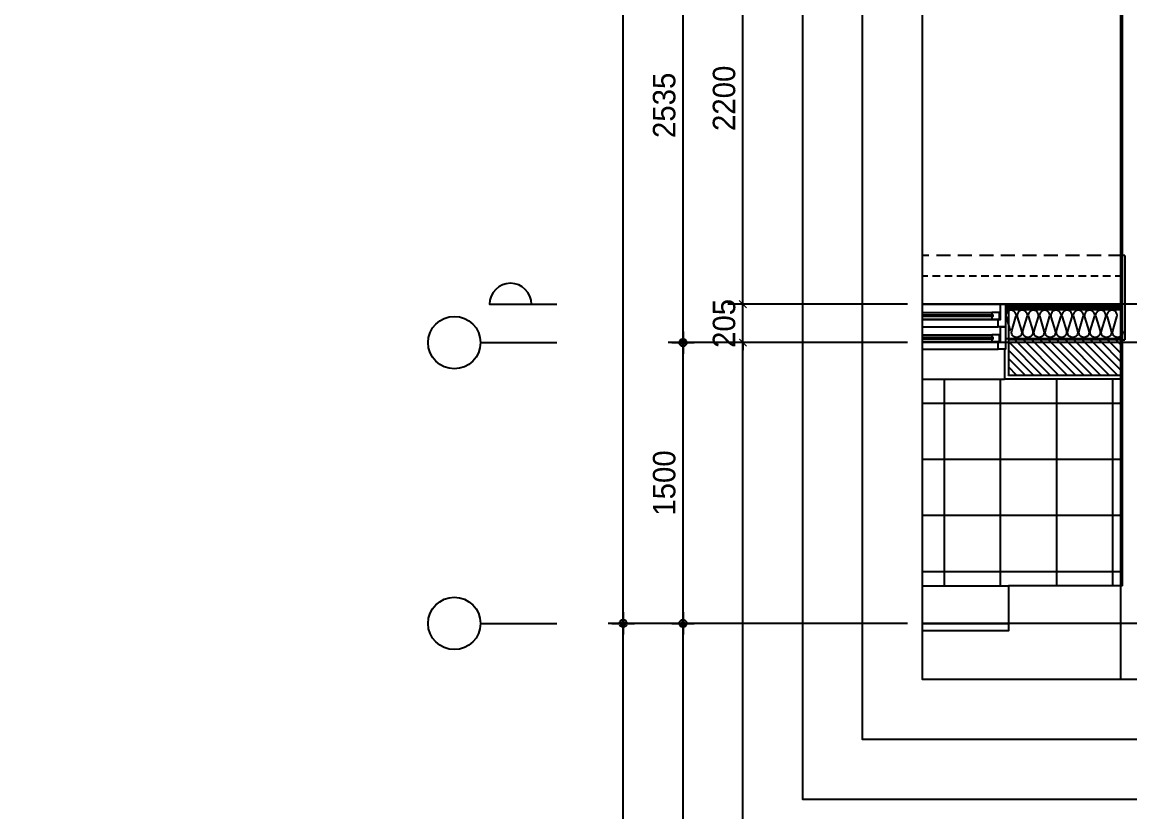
# Model space of a CAD drawing. Header units: millimetres. Extents: x -24416 to 92204, y -190080 to 23760.
# Drawn here: x 2870 to 8790, y -42982 to -38764 of the extents above; entities that cross this region are included whole.
import ezdxf
from ezdxf.xclip import XClip

# ---------------------------------------------------------------- set-up
doc = ezdxf.new("R2010")
doc.units = ezdxf.units.MM
doc.header["$LTSCALE"] = 50
doc.header["$XCLIPFRAME"] = 0
for name, pattern in [('AUDIT_D_220706163347-0', [0]), ('CEN', [62, 60, -1, 0, -1]), ('H', [1.3, 0.8, -0.5]), ('HID', [2.3, 1.5, -0.8])]:
    doc.linetypes.add(name, pattern=pattern)
doc.layers.get('defpoints').update_dxf_attribs({"color": 139})
for name, color, linetype in [('A-치수', 7, 'AUDIT_D_220706163347-0'), ('A_HAT', 8, 'Continuous'), ('AA-XXXX-DIMS', 7, 'Continuous'), ('CEN_CON', 1, 'CEN'), ('CEN_WALL', 12, 'CEN'), ('CONC', 2, 'Continuous'), ('dan1', 7, 'HID'), ('DIM', 7, 'AUDIT_D_220706163347-0'), ('ELE3_CON', 7, 'Continuous'), ('ELE4', 4, 'Continuous'), ('FIN', 6, 'Continuous'), ('INS', 8, 'Continuous'), ('WAL', 3, 'Continuous'), ('WAL_DRY', 7, 'Continuous'), ('WIN', 4, 'Continuous'), ('X - 단위세대$0$ETC', 6, 'Continuous'), ('바닥타일', 8, 'Continuous'), ('커튼박스', 6, 'Continuous')]:
    doc.layers.add(name, color=color, linetype=linetype)
doc.layers.add('Defpoint', color=135, linetype='Continuous', plot=False)
doc.layers.add('MC', color=135, linetype='Continuous', plot=False)
doc.styles.add('HAUD01', font='Dotum.ttf')
doc.styles.add('맑은고딕', font='malgun.ttf', dxfattribs={"width": 0.9})
doc.dimstyles.new('DIM_40', dxfattribs={"dimscale": 40, "dimtxt": 3, "dimasz": 1, "dimexe": 2, "dimexo": 2, "dimgap": 1, "dimtad": 1, "dimdec": 0, "dimzin": 0, "dimdsep": 46, "dimtxsty": '맑은고딕', "dimblk1": 'DIMDOT', "dimblk2": 'DIMDOT', "dimsah": 1, "dimcen": 0.09, "dimdle": 2, "dimclrd": 7, "dimclre": 7, "dimclrt": 3, "dimadec": 0, "dimazin": 0, "dimtfac": 1, "dimtdec": 0, "dimtix": 1, "dimtmove": 2, "dimatfit": 3, "dimldrblk": 'DIMDOT', "dimfxl": 2, "dimtolj": 1, "dimtzin": 0, "dimarcsym": 0})
doc.dimstyles.new('MCDIM_40', dxfattribs={"dimscale": 40, "dimtxt": 3, "dimasz": 1, "dimexe": 2, "dimexo": 2, "dimgap": 1, "dimtad": 1, "dimdec": 0, "dimzin": 0, "dimdsep": 46, "dimtxsty": '맑은고딕', "dimblk1": 'ARCHTICK', "dimblk2": 'ARCHTICK', "dimsah": 1, "dimcen": 0.09, "dimdle": 2, "dimclrd": 7, "dimclre": 7, "dimclrt": 3, "dimadec": 0, "dimazin": 0, "dimtfac": 1, "dimtdec": 0, "dimtix": 1, "dimtmove": 2, "dimatfit": 3, "dimldrblk": 'ARCHTICK', "dimfxl": 1, "dimtolj": 1, "dimtzin": 0, "dimarcsym": 0})

# ---------------------------------------------------------------- blocks, each defined once
blk = doc.blocks.new('DIMDOT')
at = {"layer": 'AA-XXXX-DIMS'}
for p, q in [((0, -1.5), (0, 1.5)), ((-1.5, 0), (1.5, 0))]:
    blk.add_line(p, q, dxfattribs=at)
for radius in [0.5, 0.25]:
    blk.add_circle((0, 0), radius, dxfattribs=at)
blk = doc.blocks.new('*D507')
at = {"layer": 'defpoints', "color": 0, "transparency": 16777216}
for p in [(6082.1, -55400.4), (7682.1, -55400.4), (7682.1, -65735.4)]:
    blk.add_point(p, dxfattribs=at)
at = {"layer": 'DIM', "color": 7, "lineweight": -2, "transparency": 16777216}
for p, q in [((7602.1, -55400.4), (6002.1, -55400.4)), ((6082.1, -65695.4), (6082.1, -55440.4)), ((7602.1, -65735.4), (6002.1, -65735.4))]:
    blk.add_line(p, q, dxfattribs=at)
at = {"layer": 'DIM', "color": 7, "lineweight": -2, "transparency": 16777216, "xscale": 40, "yscale": 40, "zscale": 40}
for p, rotation in [((6082.1, -55400.4), 90), ((6082.1, -65735.4), 270)]:
    blk.add_blockref('DIMDOT', p, dxfattribs=dict(at, rotation=rotation))
at = {"layer": 'DIM', "color": 3, "transparency": 16777216, "insert": (5982, -60567.9), "char_height": 120, "attachment_point": 5, "rotation": 90, "style": 'HAUD01'}
blk.add_mtext('\\A1;10335', dxfattribs=at)
blk = doc.blocks.new('*D508')
at = {"layer": 'defpoints', "color": 0, "transparency": 16777216}
for p in [(6402.1, -64235.4), (7682.1, -64235.4), (7682.1, -65735.4)]:
    blk.add_point(p, dxfattribs=at)
at = {"layer": 'DIM', "color": 7, "lineweight": -2, "transparency": 16777216}
for p, q in [((7602.1, -64235.4), (6322.1, -64235.4)), ((6402.1, -65695.4), (6402.1, -64275.4)), ((7602.1, -65735.4), (6322.1, -65735.4))]:
    blk.add_line(p, q, dxfattribs=at)
at = {"layer": 'DIM', "color": 7, "lineweight": -2, "transparency": 16777216, "xscale": 40, "yscale": 40, "zscale": 40}
for p, rotation in [((6402.1, -64235.4), 90), ((6402.1, -65735.4), 270)]:
    blk.add_blockref('DIMDOT', p, dxfattribs=dict(at, rotation=rotation))
at = {"layer": 'DIM', "color": 3, "transparency": 16777216, "insert": (6302, -64985.4), "char_height": 120, "attachment_point": 5, "rotation": 90, "style": 'HAUD01'}
blk.add_mtext('\\A1;1500', dxfattribs=at)
blk = doc.blocks.new('*D509')
at = {"layer": 'defpoints', "color": 0, "transparency": 16777216}
for p in [(6402.1, -61700.4), (7682.1, -61700.4), (7682.1, -64235.4)]:
    blk.add_point(p, dxfattribs=at)
at = {"layer": 'DIM', "color": 7, "lineweight": -2, "transparency": 16777216}
for p, q in [((7602.1, -61700.4), (6322.1, -61700.4)), ((6402.1, -64195.4), (6402.1, -61740.4)), ((7602.1, -64235.4), (6322.1, -64235.4))]:
    blk.add_line(p, q, dxfattribs=at)
at = {"layer": 'DIM', "color": 7, "lineweight": -2, "transparency": 16777216, "xscale": 40, "yscale": 40, "zscale": 40}
for p, rotation in [((6402.1, -61700.4), 90), ((6402.1, -64235.4), 270)]:
    blk.add_blockref('DIMDOT', p, dxfattribs=dict(at, rotation=rotation))
at = {"layer": 'DIM', "color": 3, "transparency": 16777216, "insert": (6302, -62967.9), "char_height": 120, "attachment_point": 5, "rotation": 90, "style": 'HAUD01'}
blk.add_mtext('\\A1;2535', dxfattribs=at)
blk = doc.blocks.new('_ArchTick')
at = {"color": 0, "linetype": 'ByBlock', "const_width": 0.15}
blk.add_lwpolyline([(-0.5, -0.5), (0.5, 0.5)], dxfattribs=at)
blk = doc.blocks.new('*D513')
at = {"layer": 'defpoints', "color": 0, "transparency": 16777216}
for p in [(6722.1, -64030.4), (7682.1, -64030.4), (7682.1, -64235.4)]:
    blk.add_point(p, dxfattribs=at)
at = {"layer": 'DIM', "color": 7, "lineweight": -2, "transparency": 16777216}
for p, q in [((6722.1, -64030.4), (6722.1, -63990.4)), ((7602.1, -64030.4), (6642.1, -64030.4)), ((6722.1, -64235.4), (6722.1, -64030.4)), ((7602.1, -64235.4), (6642.1, -64235.4)), ((6722.1, -64235.4), (6722.1, -64275.4))]:
    blk.add_line(p, q, dxfattribs=at)
at = {"layer": 'DIM', "color": 7, "lineweight": -2, "transparency": 16777216, "xscale": 40, "yscale": 40, "zscale": 40}
for p, rotation in [((6722.1, -64030.4), 270), ((6722.1, -64235.4), 90)]:
    blk.add_blockref('_ArchTick', p, dxfattribs=dict(at, rotation=rotation))
at = {"layer": 'DIM', "color": 3, "transparency": 16777216, "insert": (6622, -64132.9), "char_height": 120, "attachment_point": 5, "rotation": 90, "style": 'HAUD01'}
blk.add_mtext('\\A1;205', dxfattribs=at)
blk = doc.blocks.new('*D514')
at = {"layer": 'defpoints', "color": 0, "transparency": 16777216}
for p in [(6722.1, -61830.4), (7682.1, -61830.4), (7682.1, -64030.4)]:
    blk.add_point(p, dxfattribs=at)
at = {"layer": 'DIM', "color": 7, "lineweight": -2, "transparency": 16777216}
for p, q in [((6722.1, -64110.4), (6722.1, -61750.4)), ((7602.1, -61830.4), (6642.1, -61830.4)), ((7602.1, -64030.4), (6642.1, -64030.4))]:
    blk.add_line(p, q, dxfattribs=at)
at = {"layer": 'DIM', "color": 7, "lineweight": -2, "transparency": 16777216, "xscale": 40, "yscale": 40, "zscale": 40}
for p, rotation in [((6722.1, -61830.4), 90), ((6722.1, -64030.4), 270)]:
    blk.add_blockref('_ArchTick', p, dxfattribs=dict(at, rotation=rotation))
at = {"layer": 'DIM', "color": 3, "transparency": 16777216, "insert": (6622, -62930.4), "char_height": 120, "attachment_point": 5, "rotation": 90, "style": 'HAUD01'}
blk.add_mtext('\\A1;2200', dxfattribs=at)
blk = doc.blocks.new('중심')
at = {"layer": 'DIM'}
blk.add_line((-350, 0), (0, 0), dxfattribs=at)
blk.add_circle((-470, 0), 120, dxfattribs=at)
blk = doc.blocks.new('WIN_이중창_1800')
at = {"layer": 'Defpoint'}
for p, q in [((-15, 240), (-15, 0)), ((1785, 240), (1785, 0))]:
    blk.add_line(p, q, dxfattribs=at)
at = {"layer": 'WIN'}
blk.add_line((885, -100), (885, 340), dxfattribs=at)
at = {"layer": 'WIN', "color": 8}
for p, q in [((1742, 240), (28, 240)), ((1697, 237), (905, 237)), ((865, 196), (73, 196)), ((1697, 202), (905, 202)), ((1730, 158), (40, 158)), ((1730, 120), (40, 120)), ((865, 161), (73, 161)), ((865, 76), (73, 76)), ((1697, 117), (905, 117)), ((1697, 82), (905, 82)), ((1730, 38), (40, 38)), ((1730, 0), (40, 0)), ((865, 41), (73, 41))]:
    blk.add_line(p, q, dxfattribs=at)
at = {"layer": 'WIN'}
for points in [[(40, 158), (28, 158), (28, 240), (0, 240), (0, 120), (40, 120), (40, 158)], [(905, 216.5), (905, 202), (865, 202), (865, 237), (905, 237), (905, 222.5)], [(1697, 216.5), (1697, 202), (1737, 202), (1737, 237), (1697, 237), (1697, 222.5)], [(1730, 158), (1742, 158), (1742, 240), (1770, 240), (1770, 120), (1730, 120), (1730, 158)], [(73, 175.5), (73, 161), (33, 161), (33, 196), (73, 196), (73, 181.5)], [(872, 181.5), (872, 175.5), (66, 175.5), (66, 181.5), (872, 181.5)], [(865, 175.5), (865, 161), (905, 161), (905, 196), (865, 196), (865, 181.5)], [(1704, 222.5), (1704, 216.5), (898, 216.5), (898, 222.5), (1704, 222.5)], [(40, 38), (28, 38), (28, 120), (0, 120), (0, 0), (40, 0), (40, 38)], [(1730, 38), (1742, 38), (1742, 120), (1770, 120), (1770, 0), (1730, 0), (1730, 38)], [(73, 55.5), (73, 41), (33, 41), (33, 76), (73, 76), (73, 61.5)], [(872, 61.5), (872, 55.5), (66, 55.5), (66, 61.5), (872, 61.5)], [(905, 96.5), (905, 82), (865, 82), (865, 117), (905, 117), (905, 102.5)], [(865, 55.5), (865, 41), (905, 41), (905, 76), (865, 76), (865, 61.5)], [(1704, 102.5), (1704, 96.5), (898, 96.5), (898, 102.5), (1704, 102.5)], [(1697, 96.5), (1697, 82), (1737, 82), (1737, 117), (1697, 117), (1697, 102.5)]]:
    blk.add_lwpolyline(points, dxfattribs=at)
blk = doc.blocks.new('insul1')
blk.add_lwpolyline([(0, 0.25, 1.344031), (0.35, 0.25), (0.2, 0.75, -1.344031), (0.55, 0.75), (0.4, 0.25)], format="xyb")
blk = doc.blocks.new('U-84A(기본)', base_point=(206477.1, -21253.3))
at = {"layer": 'A_HAT'}
h = blk.add_hatch(dxfattribs=at)
h.set_pattern_fill('ANSI31', color=256, scale=10, style=0)
h.paths.add_polyline_path([(207212.1, -19738.3), (206602.1, -19738.3), (206602.1, -19928.3), (207212.1, -19928.3)])
at = {"layer": '바닥타일'}
h = blk.add_hatch(dxfattribs=at)
h.set_pattern_fill('_USER', color=256, scale=300, double=1, pattern_type=0)
h.set_pattern_definition([(0, (0, 0), (0, 300), []), (90, (0, 0), (-300, 2e-14), [])])
edge = h.paths.add_edge_path()
edge.add_arc((219197.1, -19803.3), 690, 180, 270)
edge.add_line((219197.1, -20493.3), (219197.1, -21053.3))
edge.add_line((219197.1, -21053.3), (206602.1, -21053.3))
edge.add_line((206602.1, -21053.3), (206602.1, -19948.3))
edge.add_line((206602.1, -19948.3), (217552.1, -19948.3))
edge.add_line((217552.1, -19948.3), (217552.1, -19773.3))
edge.add_line((217552.1, -19773.3), (219192.1, -19773.3))
edge.add_line((219192.1, -19773.3), (219192.1, -19803.3))
edge.add_line((219192.1, -19803.3), (218507.1, -19803.3))
at = {"layer": 'CEN_CON'}
blk.add_line((206477.1, -21253.3), (221712.1, -21253.3), dxfattribs=at)
at = {"layer": 'CEN_WALL'}
blk.add_line((206477.1, -19753.3), (217472.1, -19753.3), dxfattribs=at)
at = {"layer": 'CONC'}
for p, q in [((206602.1, -19288.3), (206602.1, -17338.3)), ((206589.1, -19288.3), (206589.1, -19738.3)), ((206589.1, -19288.3), (206602.1, -19288.3)), ((206602.1, -19738.3), (206589.1, -19738.3)), ((206602.1, -21053.3), (206602.1, -19738.3)), ((206602.1, -21053.3), (207212.1, -21053.3)), ((207212.1, -21053.3), (207212.1, -21253.3)), ((206477.1, -21253.3), (207212.1, -21253.3))]:
    blk.add_line(p, q, dxfattribs=at)
at = {"layer": 'dan1'}
blk.add_lwpolyline([(206602.1, -19288.3), (212442.1, -19288.3)], dxfattribs=at)
at = {"layer": 'ELE3_CON'}
blk.add_line((209012.1, -21053.3), (207212.1, -21053.3), dxfattribs=at)
at = {"layer": 'ELE4'}
blk.add_line((208992.1, -19948.3), (207232.1, -19948.3), dxfattribs=at)
at = {"layer": 'FIN'}
for p in [(207232.1, -19788.3), (206602.1, -19948.3)]:
    blk.add_line(p, (207232.1, -19948.3), dxfattribs=at)
at = {"layer": 'INS'}
for p, q in [((206602.1, -19738.3), (206602.1, -19288.3)), ((206602.1, -19578.3), (207227.1, -19578.3)), ((206602.1, -19733.3), (207227.1, -19733.3))]:
    blk.add_line(p, q, dxfattribs=at)
at = {"layer": 'MC'}
for p, q in [((206612.1, -21553.3), (206612.1, -16988.3)), ((206477.1, -19548.3), (217472.1, -19548.3))]:
    blk.add_line(p, q, dxfattribs=at)
at = {"layer": 'WAL'}
for p, q in [((206602.1, -19738.3), (207212.1, -19738.3)), ((207212.1, -19738.3), (207212.1, -19928.3)), ((206602.1, -19928.3), (207212.1, -19928.3))]:
    blk.add_line(p, q, dxfattribs=at)
at = {"layer": 'WAL_DRY'}
for p, q in [((206602.1, -19558.3), (207227.1, -19558.3)), ((206602.1, -19568.3), (207227.1, -19568.3))]:
    blk.add_line(p, q, dxfattribs=at)
at = {"layer": 'X - 단위세대$0$ETC'}
blk.add_lwpolyline([(209012.1, -21293.3), (209012.1, -21253.3), (207212.1, -21253.3), (207212.1, -21293.3), (209012.1, -21293.3)], dxfattribs=at)
at = {"layer": '커튼박스', "linetype": 'H'}
blk.add_line((206602.1, -19398.3), (209622.1, -19398.3), dxfattribs=at)
at = {"layer": 'INS', "xscale": 150, "yscale": 150, "zscale": 150, "row_count": 1, "column_count": 10, "row_spacing": 0, "column_spacing": 60}
blk.add_blockref('insul1', (206602.1, -19728.3), dxfattribs=at)
at = {"layer": 'WIN'}
blk.add_blockref('WIN_이중창_1800', (207227.1, -19788.3), dxfattribs=at)
blk = doc.blocks.new('DIM-1108')
at = {"layer": 'DIM'}
blk.add_lwpolyline([(5592.2, -64030.4, 1), (5368.2, -64030.4), (5728.2, -64030.4)], format="xyb", dxfattribs=at)
at = {"layer": 'A-치수', "xscale": 1.166666666666666, "yscale": 1.166666666666666, "zscale": 1.166666666666666}
for p in [(5728.2, -64235.4), (5728.2, -65735.4)]:
    blk.add_blockref('중심', p, dxfattribs=at)
at = {"layer": 'DIM'}
for base, p1, p2, dimstyle, override, picture, middle in [((6082.1, -55400.4), (7682.1, -65735.4), (7682.1, -55400.4), 'DIM_40', {"dimscale": 40, "dimtxsty": 'HAUD01'}, '*D507', (5982, -60567.9)), ((6402.1, -61700.4), (7682.1, -64235.4), (7682.1, -61700.4), 'DIM_40', {"dimscale": 40, "dimtxsty": 'HAUD01'}, '*D509', (6302, -62967.9)), ((6722.1, -61830.4), (7682.1, -64030.4), (7682.1, -61830.4), 'MCDIM_40', {"dimtxsty": 'HAUD01'}, '*D514', (6622, -62930.4)), ((6722.1, -64030.4), (7682.1, -64235.4), (7682.1, -64030.4), 'MCDIM_40', {"dimtxsty": 'HAUD01'}, '*D513', (6622, -64132.9)), ((6402.1, -64235.4), (7682.1, -65735.4), (7682.1, -64235.4), 'DIM_40', {"dimscale": 40, "dimtxsty": 'HAUD01'}, '*D508', (6302, -64985.4))]:
    dim = blk.add_linear_dim(base=base, p1=p1, p2=p2, angle=90, dimstyle=dimstyle, override=override, dxfattribs=at)
    dim.commit()
    dim.dimension.update_dxf_attribs({"geometry": picture, "text_midpoint": middle})

msp = doc.modelspace()

# ---------------------------------------------------------------- linework, layer by layer
at = {"layer": 'defpoints'}
for points in [[(25711.2, -43875.4), (6082.1, -43875.4), (6082.1, -26950.4), (25711.2, -26950.4)], [(25391.2, -43555.4), (6402.1, -43555.4), (6402.1, -27270.4), (25391.2, -27270.4)], [(25071.2, -43235.4), (6722.1, -43235.4), (6722.1, -27590.4), (25071.2, -27590.4)], [(24751.2, -42915.4), (7042.1, -42915.4), (7042.1, -27910.4), (24751.2, -27910.4)], [(24431.2, -42595.4), (7362.1, -42595.4), (7362.1, -28230.4), (24431.2, -28230.4)], [(24111.2, -42275.4), (7682.1, -42275.4), (7682.1, -28550.4), (24111.2, -28550.4)]]:
    msp.add_lwpolyline(points, close=True, dxfattribs=at)

# ---------------------------------------------------------------- block references
msp.add_blockref('DIM-1108', (0, 23760))
ref = msp.add_blockref('U-84A(기본)', (8876.2, -41975.4), dxfattribs=dict(xscale=-1))
XClip(ref).set_block_clipping_path([(191242.1148644798, -21553.2908892445), (207671.2559460822, -7828.2908892445)])

doc.saveas('drawing.dxf')
